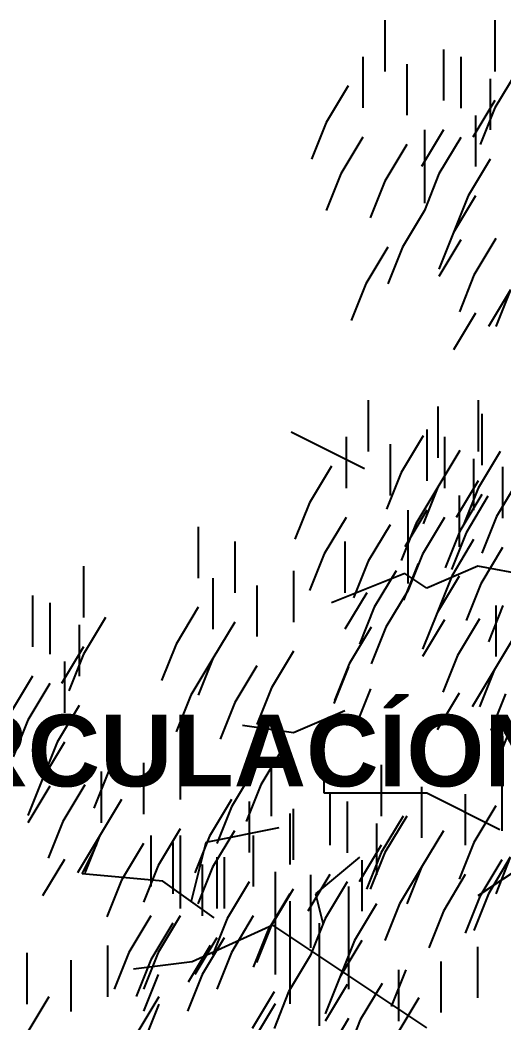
# Model space of a CAD drawing. Header units: metres. Extents: x 668617 to 675126, y 2286318 to 2293677.
# Drawn here: x 672145.077 to 672146.291, y 2287827.278 to 2287829.792 of the extents above; entities that cross this region are included whole.
import ezdxf

# ---------------------------------------------------------------- set-up
doc = ezdxf.new("R2010")
doc.units = ezdxf.units.M
doc.header["$MEASUREMENT"] = 0
doc.layers.add('DMTG_SECCIONES_VIALES', color=250, linetype='Continuous')
doc.styles.get("Standard").update_dxf_attribs({"font": 'arial.ttf'})

# ---------------------------------------------------------------- blocks, each defined once
blk = doc.blocks.new('a4')
at = {"color": 75}
for p, q in [((-1.1063, 7.0421), (-1.1063, 6.9136)), ((-0.8307, 7.0421), (-0.8307, 6.9136)), ((-0.9593, 6.9687), (-0.9593, 6.8401)), ((-1.1614, 6.9503), (-1.1614, 6.8218)), ((-0.9153, 6.9502), (-0.9153, 6.8217)), ((-1.0512, 6.9319), (-1.0512, 6.8034)), ((-0.7756, 6.9136), (-0.8307, 6.8218)), ((-0.8419, 6.8951), (-0.8419, 6.7666)), ((-1.1981, 6.8769), (-1.2533, 6.7851)), ((-0.8307, 6.8401), (-0.8858, 6.7483)), ((-0.8307, 6.8218), (-0.8674, 6.73)), ((-0.8786, 6.8033), (-0.8786, 6.6748)), ((-1.2533, 6.7851), (-1.29, 6.6933)), ((-0.9593, 6.7667), (-1.0144, 6.6749)), ((-1.0072, 6.7666), (-1.0072, 6.638)), ((-1.1614, 6.7483), (-1.2165, 6.6565)), ((-0.9153, 6.7482), (-0.9705, 6.6564)), ((-1.0512, 6.73), (-1.1063, 6.6382)), ((-1.0072, 6.7115), (-1.0072, 6.583)), ((-0.8419, 6.6931), (-0.897, 6.6013)), ((-1.2165, 6.6565), (-1.2533, 6.5647)), ((-1.1063, 6.6382), (-1.143, 6.5464)), ((-0.9705, 6.6564), (-1.0072, 6.5646)), ((-0.897, 6.6013), (-0.9337, 6.5095)), ((-0.8786, 6.6013), (-0.9337, 6.5095)), ((-1.0072, 6.5646), (-1.0623, 6.4728)), ((-0.9337, 6.5095), (-0.9705, 6.4177)), ((-0.9153, 6.4912), (-0.9705, 6.3994)), ((-0.8276, 6.4943), (-0.8827, 6.4024)), ((-1.0991, 6.4728), (-1.1542, 6.381)), ((-1.0623, 6.4728), (-1.0991, 6.381)), ((-0.8827, 6.4024), (-0.9194, 6.3106)), ((-1.1542, 6.381), (-1.1909, 6.2892)), ((-0.7908, 6.3657), (-0.8459, 6.2739)), ((-0.7908, 6.3657), (-0.8276, 6.2739)), ((-0.8786, 6.3076), (-0.9337, 6.2157)), ((-1.1479, 6.0896), (-1.1479, 5.9611)), ((-0.8723, 6.0896), (-0.8723, 5.9611)), ((-0.9731, 6.0734), (-0.9731, 5.9448)), ((-0.8628, 6.055), (-0.8628, 5.9265)), ((-1.1573, 5.9174), (-1.341, 6.0092)), ((-1.0009, 6.0162), (-1.0009, 5.8877)), ((-1.203, 5.9978), (-1.203, 5.8693)), ((-1.0098, 5.9999), (-1.0649, 5.9081)), ((-0.957, 5.9977), (-0.957, 5.8692)), ((-1.0928, 5.9795), (-1.0928, 5.8509)), ((-0.9179, 5.9632), (-0.9731, 5.8714)), ((-0.8172, 5.9611), (-0.8723, 5.8693)), ((-0.8835, 5.9426), (-0.8835, 5.8141)), ((-1.2398, 5.9244), (-1.2949, 5.8326)), ((-1.0649, 5.9081), (-1.1017, 5.8163)), ((-0.8108, 5.9227), (-0.8108, 5.7942)), ((-0.8723, 5.8877), (-0.9274, 5.7959)), ((-0.7709, 5.8898), (-0.8261, 5.7979)), ((-0.9731, 5.8714), (-1.0282, 5.7796)), ((-0.9731, 5.8714), (-1.0098, 5.7796)), ((-0.8723, 5.8693), (-0.909, 5.7775)), ((-1.2949, 5.8326), (-1.3316, 5.7408)), ((-0.9202, 5.8508), (-0.9202, 5.7223)), ((-0.8628, 5.853), (-0.9179, 5.7612)), ((-0.8476, 5.8492), (-0.9027, 5.7574)), ((-1.0009, 5.8142), (-1.056, 5.7224)), ((-1.0488, 5.8141), (-1.0488, 5.6856)), ((-1.203, 5.7959), (-1.2581, 5.7041)), ((-0.957, 5.7957), (-1.0121, 5.7039)), ((-0.8261, 5.7979), (-0.8628, 5.7061)), ((-1.5741, 5.7723), (-1.5741, 5.6438)), ((-1.0928, 5.7775), (-1.1479, 5.6857)), ((-1.0282, 5.7796), (-1.0649, 5.6878)), ((-1.0488, 5.759), (-1.0488, 5.6305)), ((-0.9179, 5.7612), (-0.9547, 5.6694)), ((-0.9027, 5.7574), (-0.9394, 5.6656)), ((-1.4823, 5.7356), (-1.4823, 5.6071)), ((-1.2067, 5.7356), (-1.2067, 5.6071)), ((-0.8835, 5.7406), (-0.9386, 5.6488)), ((-0.8108, 5.7207), (-0.8659, 5.6289)), ((-1.2581, 5.7041), (-1.2949, 5.6122)), ((-1.1479, 5.6857), (-1.1846, 5.5939)), ((-1.0229, 5.6805), (-1.0597, 5.5887)), ((-1.0121, 5.7039), (-1.0488, 5.6121)), ((-1.8616, 5.6733), (-1.8616, 5.5448)), ((-1.3353, 5.6622), (-1.3353, 5.5336)), ((-1.0564, 5.6551), (-1.2402, 5.5817)), ((-1.0781, 5.6622), (-1.1332, 5.5704)), ((-1.0013, 5.6184), (-1.0564, 5.6551)), ((-0.8727, 5.6735), (-1.0013, 5.6184)), ((-0.5787, 5.6184), (-0.8727, 5.6735)), ((-1.5374, 5.6438), (-1.5374, 5.5153)), ((-0.9386, 5.6488), (-0.9753, 5.557)), ((-0.9202, 5.6488), (-0.9753, 5.557)), ((-1.4272, 5.6254), (-1.4272, 5.4969)), ((-1.1516, 5.6071), (-1.2067, 5.5153)), ((-1.0488, 5.6121), (-1.1039, 5.5203)), ((-0.8659, 5.6289), (-0.9027, 5.5371)), ((-1.9902, 5.5999), (-1.9902, 5.4714)), ((-1.9463, 5.5814), (-1.9463, 5.4529)), ((-1.5741, 5.5704), (-1.6293, 5.4785)), ((-1.1332, 5.5704), (-1.1699, 5.4785)), ((-0.9753, 5.557), (-1.0121, 5.4652)), ((-0.81, 5.5754), (-0.8467, 5.4836)), ((-0.8283, 5.5754), (-0.8283, 5.4469)), ((-1.8065, 5.5448), (-1.8616, 5.453)), ((-1.4823, 5.5336), (-1.5374, 5.4418)), ((-0.957, 5.5387), (-1.0121, 5.4469)), ((-0.8692, 5.5418), (-0.9243, 5.45)), ((-1.8728, 5.5263), (-1.8728, 5.3978)), ((-1.1407, 5.5203), (-1.1958, 5.4285)), ((-1.1039, 5.5203), (-1.1407, 5.4285)), ((-0.7773, 5.505), (-0.8324, 5.4132)), ((-1.8616, 5.4714), (-1.9167, 5.3796)), ((-1.6293, 5.4785), (-1.666, 5.3867)), ((-1.3353, 5.4602), (-1.3904, 5.3684)), ((-1.9095, 5.4345), (-1.9095, 5.306)), ((-1.8616, 5.453), (-1.8984, 5.3612)), ((-1.5374, 5.4418), (-1.5925, 5.35)), ((-1.5374, 5.4418), (-1.5741, 5.35)), ((-0.9243, 5.45), (-0.961, 5.3582)), ((-1.4272, 5.4235), (-1.4823, 5.3317)), ((-1.1972, 5.4213), (-1.234, 5.3295)), ((-1.1958, 5.4285), (-1.2326, 5.3367)), ((-0.8324, 5.4132), (-0.8875, 5.3214)), ((-0.8324, 5.4132), (-0.8692, 5.3214)), ((-1.9902, 5.3979), (-2.0454, 5.3061)), ((-1.9463, 5.3794), (-2.0014, 5.2876)), ((-1.3904, 5.3684), (-1.4272, 5.2766)), ((-1.1421, 5.3663), (-1.1788, 5.2745)), ((-0.9202, 5.3551), (-0.9753, 5.2633)), ((-0.8036, 5.3534), (-0.8404, 5.2616)), ((-1.5925, 5.35), (-1.6293, 5.2582)), ((-1.4823, 5.3317), (-1.519, 5.2399)), ((-1.8728, 5.3244), (-1.9279, 5.2326)), ((-1.2064, 5.3112), (-1.335, 5.2561)), ((-0.7773, 5.3031), (-0.814, 5.2113)), ((-2.0014, 5.2876), (-2.0382, 5.1958)), ((-1.335, 5.2561), (-1.4636, 5.2745)), ((-0.8283, 5.2749), (-0.8283, 5.1464)), ((-1.9279, 5.2326), (-1.9647, 5.1408)), ((-1.9095, 5.2326), (-1.9647, 5.1408)), ((-1.6196, 5.2173), (-1.6196, 5.0888)), ((-1.3624, 5.2173), (-1.4175, 5.1255)), ((-1.7115, 5.1806), (-1.7115, 5.052)), ((-1.2585, 5.1043), (-1.2585, 5.1777)), ((-1.7993, 5.1591), (-1.836, 5.0673)), ((-1.8177, 5.1591), (-1.8177, 5.0306)), ((-1.4359, 5.1622), (-1.491, 5.0704)), ((-1.3914, 5.176), (-1.3914, 5.0474)), ((-1.1158, 5.176), (-1.1158, 5.0474)), ((-1.9647, 5.1408), (-2.0014, 5.049)), ((-0.8126, 5.1392), (-0.8126, 5.0107)), ((-1.9463, 5.1224), (-2.0014, 5.0306)), ((-1.8585, 5.1255), (-1.9136, 5.0337)), ((-1.4175, 5.1255), (-1.4543, 5.0337)), ((-1.0013, 5.1043), (-1.2585, 5.1043)), ((-1.2444, 5.1025), (-1.2444, 4.974)), ((-1.0147, 5.1209), (-1.0147, 4.9924)), ((-0.8176, 5.0125), (-1.0013, 5.1043)), ((-0.9044, 5.1025), (-0.9044, 4.974)), ((-1.7666, 5.0888), (-1.8217, 4.997)), ((-1.491, 5.0888), (-1.5462, 4.997)), ((-1.4465, 5.0842), (-1.4465, 4.9556)), ((-1.2005, 5.084), (-1.2005, 4.9555)), ((-1.491, 5.0704), (-1.5278, 4.9786)), ((-1.3442, 5.0541), (-1.3442, 4.9256)), ((-1.3363, 5.0658), (-1.3363, 4.9373)), ((-0.8283, 5.073), (-0.8834, 4.9812)), ((-1.9136, 5.0337), (-1.9504, 4.9419)), ((-1.127, 5.029), (-1.127, 4.9004)), ((-1.0607, 5.0474), (-1.1158, 4.9556)), ((-1.0514, 5.0474), (-1.1065, 4.9556)), ((-1.6196, 5.0153), (-1.6748, 4.9235)), ((-1.3718, 5.0174), (-1.5555, 4.9807)), ((-1.4833, 5.0107), (-1.5384, 4.9189)), ((-0.9595, 5.0107), (-1.0147, 4.9189)), ((-1.8217, 4.997), (-1.8769, 4.9052)), ((-1.8217, 4.997), (-1.8585, 4.9052)), ((-1.7115, 4.9786), (-1.7666, 4.8868)), ((-1.6933, 4.999), (-1.6933, 4.8705)), ((-1.6382, 4.9807), (-1.6382, 4.8522)), ((-1.6198, 4.999), (-1.6198, 4.8705)), ((-1.5555, 4.9807), (-1.5922, 4.8338)), ((-1.5462, 4.997), (-1.5829, 4.9052)), ((-1.4361, 4.999), (-1.4361, 4.8705)), ((-0.8834, 4.9812), (-0.9202, 4.8894)), ((-1.8649, 4.9023), (-1.8281, 4.9757)), ((-1.1158, 4.974), (-1.1709, 4.8822)), ((-1.1158, 4.9556), (-1.1526, 4.8638)), ((-1.1065, 4.9556), (-1.1433, 4.8638)), ((-0.7074, 4.9574), (-0.8727, 4.8472)), ((-1.9095, 4.9388), (-1.9647, 4.847)), ((-1.6198, 4.944), (-1.6198, 4.8154)), ((-1.5279, 4.944), (-1.5279, 4.8154)), ((-1.5095, 4.944), (-1.5095, 4.8154)), ((-1.1696, 4.944), (-1.2799, 4.8522)), ((-1.1637, 4.9372), (-1.1637, 4.8086)), ((-0.8126, 4.9373), (-0.8677, 4.8455)), ((-0.7916, 4.9445), (-0.8467, 4.8527)), ((-0.7916, 4.9445), (-0.8283, 4.8527)), ((-1.6627, 4.8839), (-1.8649, 4.9023)), ((-1.6748, 4.9235), (-1.7115, 4.8317)), ((-1.5384, 4.9189), (-1.5751, 4.8271)), ((-1.5647, 4.9256), (-1.5647, 4.7971)), ((-1.3809, 4.9072), (-1.3809, 4.6502)), ((-1.0147, 4.9189), (-1.0698, 4.8271)), ((-1.0147, 4.9189), (-1.0514, 4.8271)), ((-1.7666, 4.8868), (-1.8034, 4.795)), ((-1.5341, 4.7921), (-1.6627, 4.8839)), ((-1.4465, 4.8822), (-1.5016, 4.7904)), ((-1.2444, 4.9006), (-1.2995, 4.8088)), ((-1.2923, 4.9004), (-1.2923, 4.7719)), ((-1.2005, 4.8821), (-1.2556, 4.7903)), ((-0.9044, 4.9005), (-0.9595, 4.8087)), ((-1.3442, 4.8522), (-1.3993, 4.7604)), ((-1.3363, 4.8638), (-1.3914, 4.772)), ((-1.2799, 4.8522), (-1.2615, 4.7787)), ((-1.1972, 4.8705), (-1.1972, 4.6135)), ((-0.8467, 4.8527), (-0.8834, 4.7608)), ((-1.3442, 4.8338), (-1.3442, 4.5767)), ((-1.2923, 4.8454), (-1.2923, 4.7168)), ((-1.127, 4.827), (-1.1821, 4.7352)), ((-1.0698, 4.8271), (-1.1065, 4.7353)), ((-0.8677, 4.8455), (-0.9044, 4.7537)), ((-0.9595, 4.8087), (-0.9963, 4.7169)), ((-1.6933, 4.7971), (-1.7484, 4.7053)), ((-1.6382, 4.7787), (-1.6933, 4.6869)), ((-1.6198, 4.7971), (-1.6749, 4.7053)), ((-1.5016, 4.7904), (-1.5384, 4.6986)), ((-1.4361, 4.7971), (-1.4912, 4.7053)), ((-1.2556, 4.7903), (-1.2923, 4.6985)), ((-1.2707, 4.7787), (-1.2707, 4.5217)), ((-1.3872, 4.7738), (-1.5893, 4.682)), ((-1.3993, 4.7604), (-1.4361, 4.6685)), ((-1.3914, 4.772), (-1.4282, 4.6802)), ((-1.1667, 4.6269), (-1.3872, 4.7738)), ((-1.5279, 4.742), (-1.583, 4.6502)), ((-1.5095, 4.742), (-1.5647, 4.6502)), ((-1.1821, 4.7352), (-1.2188, 4.6434)), ((-1.1637, 4.7352), (-1.2188, 4.6434)), ((-2.004, 4.7046), (-2.004, 4.5761)), ((-1.8019, 4.723), (-1.8019, 4.5944)), ((-1.7484, 4.7053), (-1.7851, 4.6135)), ((-1.6749, 4.7053), (-1.7116, 4.6135)), ((-1.5447, 4.723), (-1.5998, 4.6312)), ((-1.4912, 4.7053), (-1.5279, 4.6135)), ((-0.8738, 4.7199), (-0.8738, 4.5914)), ((-1.8938, 4.6862), (-1.8938, 4.5577)), ((-1.5893, 4.682), (-1.7362, 4.6636)), ((-1.6933, 4.6869), (-1.73, 4.5951)), ((-1.2923, 4.6985), (-1.3475, 4.6067)), ((-0.9657, 4.6832), (-0.9657, 4.5547)), ((-1.6749, 4.6502), (-1.7116, 4.5584)), ((-1.5647, 4.6502), (-1.6014, 4.5584)), ((-1.0535, 4.6617), (-1.0902, 4.5699)), ((-1.0719, 4.6617), (-1.0719, 4.5332)), ((-1.2188, 4.6434), (-1.2556, 4.5516)), ((-1.2005, 4.625), (-1.2556, 4.5332)), ((-1.1127, 4.6281), (-1.1678, 4.5363)), ((-1.0013, 4.5167), (-1.1667, 4.6269)), ((-1.3842, 4.6067), (-1.4393, 4.5149)), ((-1.3475, 4.6067), (-1.3842, 4.5149)), ((-1.9489, 4.5944), (-2.004, 4.5026)), ((-1.6733, 4.5944), (-1.7284, 4.5026)), ((-1.6733, 4.5761), (-1.71, 4.4843)), ((-1.3809, 4.5767), (-1.4361, 4.4849)), ((-1.0208, 4.5914), (-1.0759, 4.4996)), ((-1.1972, 4.54), (-1.2523, 4.4482)), ((-1.1678, 4.5363), (-1.2045, 4.4445))]:
    blk.add_line(p, q, dxfattribs=at)

msp = doc.modelspace()

# ---------------------------------------------------------------- block references
at = {"layer": 'DMTG_SECCIONES_VIALES', "color": 8}
msp.add_blockref('a4', (672147.09834, 2287822.74952), dxfattribs=at)

# ---------------------------------------------------------------- texts
at = {"layer": 'DMTG_SECCIONES_VIALES', "color": 30, "insert": (672146.42326, 2287828.05097), "char_height": 0.18, "attachment_point": 3}
msp.add_mtext_dynamic_manual_height_columns('{\\fArial|b1|i0|c0|p34;CARRIL DE CIRCULACÍON}', width=3.2066316, gutter_width=1, heights=[1.62792], dxfattribs=at)

doc.saveas('drawing.dxf')
